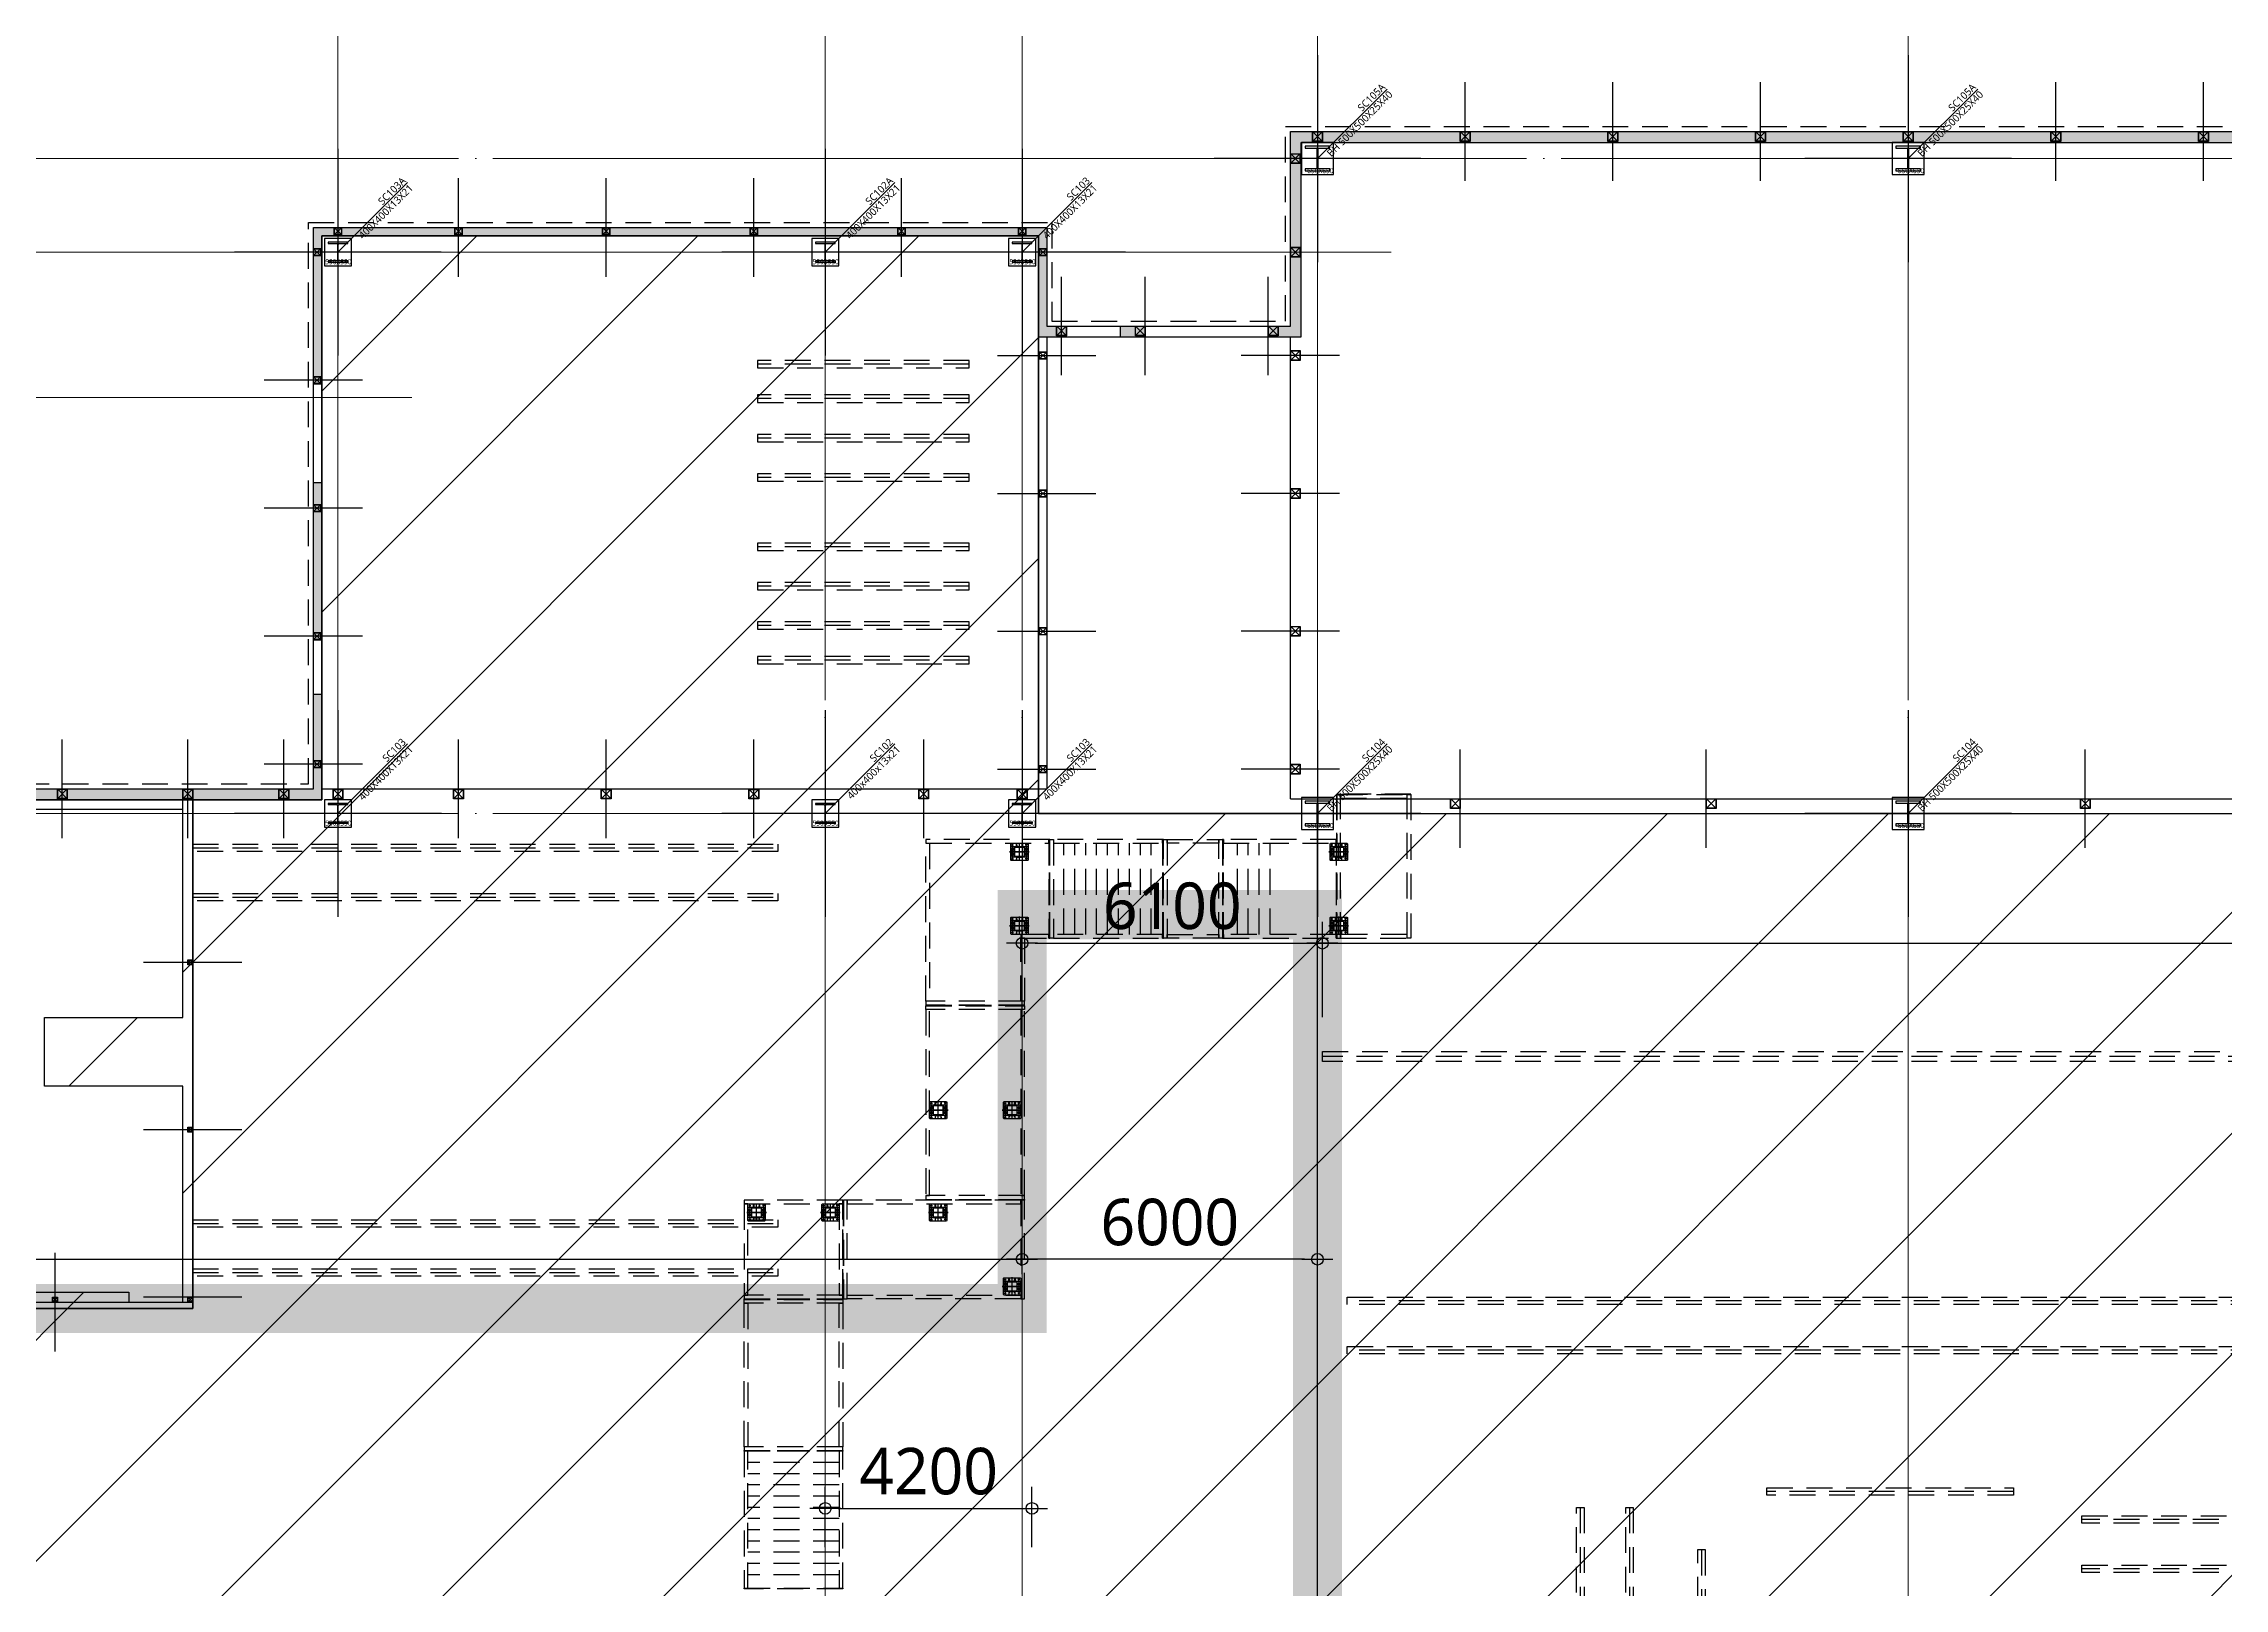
# Model space of a CAD drawing. Header units: millimetres. Extents: x -17369 to 294000, y -718917 to 220315.
# Drawn here: x 115470 to 159775, y 141704 to 173078 of the extents above; entities that cross this region are included whole.
import ezdxf
from ezdxf.enums import TextEntityAlignment as Align

# ---------------------------------------------------------------- set-up
doc = ezdxf.new("R2010")
doc.units = ezdxf.units.MM
doc.header["$LTSCALE"] = 350
for name, pattern in [('CEN', [62, 60, -1, 0, -1]), ('H1', [1, 0.5, -0.5]), ('H12', [3, 2, -1]), ('HID', [2.3, 1.5, -0.8]), ('X-200-S-COL$0$CEN', [62, 60, -1, 0, -1]), ('X-200-S-COL$0$HID', [2.3, 1.5, -0.8])]:
    doc.linetypes.add(name, pattern=pattern)
doc.layers.get('Defpoints').update_dxf_attribs({"color": 181})
for name, color, linetype in [('0-THK300 RC SFRC SLAB영역', 2, 'H12'), ('0-하중영역-AGV', 1, 'H1'), ('0_RC-SLAB', 7, 'Continuous'), ('0_SFRC-SLAB', 3, 'Continuous'), ('Bolt', 142, 'Continuous'), ('CEN', 1, 'CEN'), ('CenA', 13, 'CEN'), ('Dims', 1, 'Continuous'), ('H-Col', 2, 'Continuous'), ('PD', 6, 'Continuous'), ('PERI-OUT', 9, 'Continuous'), ('Plate', 7, 'Continuous'), ('Sol', 253, 'Continuous'), ('ST', 9, 'Continuous'), ('X-200-S-COL$0$Cen', 1, 'X-200-S-COL$0$CEN'), ('X-200-S-COL$0$CenA', 13, 'X-200-S-COL$0$CEN'), ('X-200-S-COL$0$CenB', 5, 'X-200-S-COL$0$CEN'), ('X-200-S-COL$0$H-Col', 3, 'Continuous'), ('X-200-S-COL$0$H-매설빔(150x150)', 2, 'Continuous'), ('X-200-S-COL$0$H-매설빔(200x200)', 250, 'Continuous'), ('X-200-S-COL$0$STUD', 4, 'Continuous')]:
    doc.layers.add(name, color=color, linetype=linetype)
for name, color, linetype, plot in [('X-200-S-COL$0$P-Line', 144, 'Continuous', False), ('X-200-S-COL$0$PERI-OUT', 17, 'Continuous', False), ('X-200-S-COL$0$S-NAME', 144, 'Continuous', False)]:
    doc.layers.add(name, color=color, linetype=linetype, plot=plot)
doc.styles.add('X-200-S-COL$0$맑은고딕', font='malgun.ttf')
doc.styles.add('맑은고딕', font='malgun.ttf')

# ---------------------------------------------------------------- blocks, each defined once
blk = doc.blocks.new('X-200-S-COL$0$1F GRID_231010')
at = {"layer": 'X-200-S-COL$0$Cen', "lineweight": 0}
for p, q in [((71900, 23300), (71900, -123050)), ((75900, 23300), (75900, -123050)), ((93900, 23300), (93900, -123050)), ((172950, 13300), (-22950, 13300)), ((172950, 0), (-22950, 0))]:
    blk.add_line(p, q, dxfattribs=at)
at = {"layer": 'X-200-S-COL$0$CenA', "lineweight": 0}
for p, q in [((62000, -1500), (62000, 23300)), ((81900, -1500), (81900, 23300)), ((83400, 11400), (16400, 11400)), ((63500, 8450), (16400, 8450))]:
    blk.add_line(p, q, dxfattribs=at)
blk = doc.blocks.new('X-200-S-COL$0$H-400x400x13x21')
at = {"color": 0}
blk.add_lwpolyline([(200, -200), (200, -179), (28.5, -179, -0.4142136), (6.5, -157), (6.5, 157, -0.4142136), (28.5, 179), (200, 179), (200, 200), (-200, 200), (-200, 179), (-28.5, 179, -0.4142136), (-6.5, 157), (-6.5, -157, -0.4142136), (-28.5, -179), (-200, -179), (-200, -200)], format="xyb", close=True, dxfattribs=at)
blk = doc.blocks.new('X-200-S-COL$0$BH-500x500x25x40')
at = {"color": 0, "linetype": 'ByBlock'}
for points in [[(-250, 210), (250, 210), (250, 250), (-250, 250)], [(-12.5, 210), (-12.5, -210), (12.5, -210), (12.5, 210)], [(-250, -250), (250, -250), (250, -210), (-250, -210)]]:
    blk.add_lwpolyline(points, close=True, dxfattribs=at)
blk = doc.blocks.new('X-200-S-COL$0$1F COLUMN_231010')
at = {"layer": 'X-200-S-COL$0$H-Col', "color": 0}
for name, p in [('X-200-S-COL$0$BH-500x500x25x40', (141350, 170743)), ('X-200-S-COL$0$BH-500x500x25x40', (153350, 170743)), ('X-200-S-COL$0$H-400x400x13x21', (121450, 168843)), ('X-200-S-COL$0$H-400x400x13x21', (131350, 168843)), ('X-200-S-COL$0$H-400x400x13x21', (135350, 168843)), ('X-200-S-COL$0$H-400x400x13x21', (135350, 157443)), ('X-200-S-COL$0$BH-500x500x25x40', (141350, 157443)), ('X-200-S-COL$0$BH-500x500x25x40', (153350, 157443))]:
    blk.add_blockref(name, p, dxfattribs=at)
at = {"layer": 'X-200-S-COL$0$H-Col', "color": 0, "rotation": 180}
for p in [(121450, 157443), (131350, 157443)]:
    blk.add_blockref('X-200-S-COL$0$H-400x400x13x21', p, dxfattribs=at)
blk = doc.blocks.new('X-200-S-COL$0$S-NAME')
at = {"layer": 'X-200-S-COL$0$S-NAME', "color": 0}
blk.add_line((0, 0), (2000, 0), dxfattribs=at)
at = {"layer": 'X-200-S-COL$0$S-NAME', "color": 0, "style": 'X-200-S-COL$0$맑은고딕'}
for p in [(2000, 105), (2000, -105)]:
    blk.add_attdef('.', text='', height=150, rotation=359.9949, dxfattribs=at).set_placement(p, align=Align.MIDDLE_RIGHT)
blk = doc.blocks.new('X-200-S-COL$0$PERIMITER_231026')
at = {"layer": 'X-200-S-COL$0$P-Line'}
for points in [[(135850, 167123), (135850, 157943)], [(140800, 157743), (140800, 167123)]]:
    blk.add_lwpolyline(points, dxfattribs=at)
at = {"layer": 'X-200-S-COL$0$PERI-OUT'}
for p, q in [((135680, 167123), (141020, 167123)), ((135850, 167343), (140800, 167343))]:
    blk.add_line(p, q, dxfattribs=at)
for points in [[(140800, 167343), (140800, 171293), (177580, 171293), (177580, 176343), (200030, 179093), (224980, 179093), (224980, 150943), (222400, 150943), (222400, 54231), (217203, 49143), (207930, 49143), (207930, 39143), (58950, 39143), (58950, 49143), (45650, 49143), (45650, 98043), (39480, 98043), (39480, 139943), (49950, 139943), (49950, 157943), (120950, 157943), (120950, 169343), (135850, 169343), (135850, 167343)], [(141020, 167123), (141020, 171073), (177800, 171073), (177800, 176148), (200043, 178873), (224760, 178873), (224760, 151163), (222230, 151163), (222230, 54303), (217134, 49313), (207710, 49313), (207710, 39363), (59170, 39363), (59170, 49363), (45870, 49363), (45870, 98263), (39650, 98263), (39650, 139723), (50170, 139723), (50170, 157723), (121120, 157723), (121125, 169173), (135680, 169173), (135680, 167123)]]:
    blk.add_lwpolyline(points, dxfattribs=at)
blk = doc.blocks.new('X-200-S-COL$0$Stud')
at = {"color": 250}
for p, q in [((-94, -94), (94, 94)), ((-94, 94), (94, -94))]:
    blk.add_line(p, q, dxfattribs=at)
blk.add_lwpolyline([(100, -100), (-100, -100), (-100, 100), (100, 100)], close=True)
at = {"color": 6}
blk.add_lwpolyline([(94, -94), (-94, -94), (-94, 94), (94, 94)], close=True, dxfattribs=at)
blk = doc.blocks.new('X-200-S-COL$0$Stud-150x150x6')
at = {"color": 250}
for p, q in [((-69, -69), (69, 69)), ((-69, 69), (69, -69))]:
    blk.add_line(p, q, dxfattribs=at)
blk.add_lwpolyline([(75, -75), (-75, -75), (-75, 75), (75, 75)], close=True)
at = {"color": 6}
blk.add_lwpolyline([(69, -69), (-69, -69), (-69, 69), (69, 69)], close=True, dxfattribs=at)
blk = doc.blocks.new('X-200-S-COL$0$Stud-100x100x6')
at = {"color": 250}
for p, q in [((44, -44), (-44, 44)), ((-44, -44), (44, 44))]:
    blk.add_line(p, q, dxfattribs=at)
blk.add_lwpolyline([(50, 50), (50, -50), (-50, -50), (-50, 50)], close=True)
at = {"color": 6}
blk.add_lwpolyline([(44, 44), (44, -44), (-44, -44), (-44, 44)], close=True, dxfattribs=at)
blk = doc.blocks.new('X-200-S-COL$0$1F STUD_231010')
at = {"layer": 'X-200-S-COL$0$CenB'}
for p, q in [((144350, 170293), (144350, 172293)), ((147350, 170293), (147350, 172293)), ((150350, 170293), (150350, 172293)), ((156350, 170293), (156350, 172293)), ((159350, 170293), (159350, 172293)), ((123900, 168343), (123900, 170343)), ((126900, 168343), (126900, 170343)), ((129900, 168343), (129900, 170343)), ((132900, 168343), (132900, 170343)), ((136150, 166343), (136150, 168343)), ((137850, 166343), (137850, 168343)), ((140350, 166343), (140350, 168343)), ((134850, 166743), (136850, 166743)), ((141800, 166743), (139800, 166743)), ((121950, 166243), (119950, 166243)), ((134850, 163943), (136850, 163943)), ((141800, 163943), (139800, 163943)), ((121950, 163643), (119950, 163643)), ((121950, 161043), (119950, 161043)), ((134850, 161143), (136850, 161143)), ((141800, 161143), (139800, 161143)), ((115850, 156943), (115850, 158943)), ((118400, 156943), (118400, 158943)), ((120350, 156943), (120350, 158943)), ((123900, 156943), (123900, 158943)), ((126900, 156943), (126900, 158943)), ((129900, 156943), (129900, 158943)), ((133350, 156943), (133350, 158943)), ((144250, 156743), (144250, 158743)), ((149250, 156743), (149250, 158743)), ((156950, 156743), (156950, 158743)), ((121950, 158443), (119950, 158443)), ((134850, 158343), (136850, 158343)), ((141800, 158343), (139800, 158343)), ((119500, 154418), (117500, 154418)), ((119500, 151018), (117500, 151018)), ((115700, 148518), (115700, 146518)), ((119500, 147618), (117500, 147618))]:
    blk.add_line(p, q, dxfattribs=at)
at = {"layer": 'X-200-S-COL$0$STUD'}
for name, p in [('X-200-S-COL$0$Stud', (141350, 171193)), ('X-200-S-COL$0$Stud', (144350, 171193)), ('X-200-S-COL$0$Stud', (147350, 171193)), ('X-200-S-COL$0$Stud', (150350, 171193)), ('X-200-S-COL$0$Stud', (153350, 171193)), ('X-200-S-COL$0$Stud', (156350, 171193)), ('X-200-S-COL$0$Stud', (159350, 171193)), ('X-200-S-COL$0$Stud', (140900, 170743)), ('X-200-S-COL$0$Stud-150x150x6', (121450, 169268)), ('X-200-S-COL$0$Stud-150x150x6', (123900, 169268)), ('X-200-S-COL$0$Stud-150x150x6', (126900, 169268)), ('X-200-S-COL$0$Stud-150x150x6', (129900, 169268)), ('X-200-S-COL$0$Stud-150x150x6', (132900, 169268)), ('X-200-S-COL$0$Stud-150x150x6', (135350, 169268)), ('X-200-S-COL$0$Stud-150x150x6', (121025, 168843)), ('X-200-S-COL$0$Stud-150x150x6', (135775, 168843)), ('X-200-S-COL$0$Stud', (140900, 168843)), ('X-200-S-COL$0$Stud', (136150, 167243)), ('X-200-S-COL$0$Stud', (137750, 167243)), ('X-200-S-COL$0$Stud', (140450, 167243)), ('X-200-S-COL$0$Stud-150x150x6', (135775, 166743)), ('X-200-S-COL$0$Stud', (140900, 166743)), ('X-200-S-COL$0$Stud-150x150x6', (121025, 166243)), ('X-200-S-COL$0$Stud-150x150x6', (135775, 163943)), ('X-200-S-COL$0$Stud', (140900, 163943)), ('X-200-S-COL$0$Stud-150x150x6', (121025, 163643)), ('X-200-S-COL$0$Stud-150x150x6', (121025, 161043)), ('X-200-S-COL$0$Stud-150x150x6', (135775, 161143)), ('X-200-S-COL$0$Stud', (140900, 161143)), ('X-200-S-COL$0$Stud-150x150x6', (121025, 158443)), ('X-200-S-COL$0$Stud-150x150x6', (135775, 158343)), ('X-200-S-COL$0$Stud', (140900, 158343)), ('X-200-S-COL$0$Stud', (115850, 157843)), ('X-200-S-COL$0$Stud', (118400, 157843)), ('X-200-S-COL$0$Stud', (120350, 157843)), ('X-200-S-COL$0$Stud', (121450, 157838)), ('X-200-S-COL$0$Stud', (123900, 157838)), ('X-200-S-COL$0$Stud', (126900, 157838)), ('X-200-S-COL$0$Stud', (129900, 157838)), ('X-200-S-COL$0$Stud', (133350, 157838)), ('X-200-S-COL$0$Stud', (135350, 157838)), ('X-200-S-COL$0$Stud', (144150, 157643)), ('X-200-S-COL$0$Stud', (149350, 157643)), ('X-200-S-COL$0$Stud', (156950, 157643)), ('X-200-S-COL$0$Stud-100x100x6', (118450, 154418)), ('X-200-S-COL$0$Stud-100x100x6', (118450, 151018)), ('X-200-S-COL$0$Stud-100x100x6', (115700, 147568)), ('X-200-S-COL$0$Stud-100x100x6', (118450, 147568))]:
    blk.add_blockref(name, p, dxfattribs=at)
blk = doc.blocks.new('X-200-S-COL$0$ZONE#1 BEAM')
at = {"layer": 'X-200-S-COL$0$H-매설빔(150x150)', "color": 0, "linetype": 'ByBlock', "lineweight": -2}
for p, q in [((41150, 17300), (53035, 17300)), ((41150, 16300), (53035, 16300)), ((41150, 9675), (53035, 9675)), ((41150, 8675), (53035, 8675))]:
    blk.add_line(p, q, dxfattribs=at)
for points in [[(53035, 17375), (53035, 17225), (41150, 17225), (41150, 17375)], [(53035, 16375), (53035, 16225), (41150, 16225), (41150, 16375)], [(53035, 9750), (53035, 9600), (41150, 9600), (41150, 9750)], [(53035, 8750), (53035, 8600), (41150, 8600), (41150, 8750)]]:
    blk.add_lwpolyline(points, close=True, dxfattribs=at)
blk = doc.blocks.new('X-200-S-COL$0$ZONE#2 BEAM')
at = {"layer": 'X-200-S-COL$0$H-매설빔(150x150)', "color": 0, "linetype": 'ByBlock', "lineweight": -2}
for p, q in [((-42975, -9900), (-65475, -9900)), ((-42975, -10900), (-65475, -10900)), ((-60740, -14095), (-60740, -29510)), ((-59740, -14095), (-59740, -29510)), ((-51940, -13770), (-56950, -13770)), ((-44550, -14340), (-50550, -14340)), ((-58280, -14950), (-58280, -20055)), ((-44550, -15340), (-50550, -15340))]:
    blk.add_line(p, q, dxfattribs=at)
for points in [[(-65475, -9975), (-65475, -9825), (-42975, -9825), (-42975, -9975)], [(-65475, -10975), (-65475, -10825), (-42975, -10825), (-42975, -10975)], [(-56950, -13845), (-56950, -13695), (-51940, -13695), (-51940, -13845)], [(-60665, -29510), (-60815, -29510), (-60815, -14095), (-60665, -14095)], [(-59665, -29510), (-59815, -29510), (-59815, -14095), (-59665, -14095)], [(-50550, -14415), (-50550, -14265), (-44550, -14265), (-44550, -14415)], [(-58205, -20055), (-58355, -20055), (-58355, -14950), (-58205, -14950)], [(-50550, -15415), (-50550, -15265), (-44550, -15265), (-44550, -15415)]]:
    blk.add_lwpolyline(points, close=True, dxfattribs=at)
at = {"layer": 'X-200-S-COL$0$H-매설빔(200x200)', "color": 0, "linetype": 'ByBlock', "lineweight": -2}
blk.add_line((-3580, -4935), (-65980, -4935), dxfattribs=at)
blk.add_lwpolyline([(-65980, -5035), (-65980, -4835), (-3580, -4835), (-3580, -5035)], close=True, dxfattribs=at)
blk = doc.blocks.new('X-200-S-COL$0$DL BEAM')
at = {"layer": 'X-200-S-COL$0$H-매설빔(150x150)', "color": 0, "linetype": 'ByBlock', "lineweight": -2}
for p, q in [((-1075, -2275), (-5375, -2275)), ((-1075, -2975), (-5375, -2975)), ((-1075, -3775), (-5375, -3775)), ((-1075, -4575), (-5375, -4575)), ((-1075, -5985), (-5375, -5985)), ((-1075, -6785), (-5375, -6785)), ((-1075, -7585), (-5375, -7585)), ((-1075, -8285), (-5375, -8285))]:
    blk.add_line(p, q, dxfattribs=at)
for points in [[(-5375, -2200), (-5375, -2350), (-1075, -2350), (-1075, -2200)], [(-5375, -2900), (-5375, -3050), (-1075, -3050), (-1075, -2900)], [(-5375, -3700), (-5375, -3850), (-1075, -3850), (-1075, -3700)], [(-5375, -4500), (-5375, -4650), (-1075, -4650), (-1075, -4500)], [(-5375, -5910), (-5375, -6060), (-1075, -6060), (-1075, -5910)], [(-5375, -6710), (-5375, -6860), (-1075, -6860), (-1075, -6710)], [(-5375, -7510), (-5375, -7660), (-1075, -7660), (-1075, -7510)], [(-5375, -8210), (-5375, -8360), (-1075, -8360), (-1075, -8210)]]:
    blk.add_lwpolyline(points, close=True, dxfattribs=at)
blk = doc.blocks.new('DIMDOT')
at = {"color": 0, "linetype": 'ByBlock'}
blk.add_line((-1.2, 0), (1.2, 0), dxfattribs=at)
at = {"color": 3}
blk.add_circle((0, 0), 0.45, dxfattribs=at)
blk = doc.blocks.new('VIP-COL-PLN-THIN')
at = {"layer": 'Bolt', "color": 251}
for p, q in [((-173, 50), (-107, 50)), ((-161, 140), (-119, 140)), ((-140, 119), (-140, 161)), ((-140, 86), (-140, 14)), ((107, 50), (173, 50)), ((161, 140), (119, 140)), ((140, 119), (140, 161)), ((140, 86), (140, 14)), ((-173, -50), (-107, -50)), ((-161, -140), (-119, -140)), ((-140, -14), (-140, -86)), ((-140, -119), (-140, -161)), ((107, -50), (173, -50)), ((119, -50), (161, -50)), ((161, -140), (119, -140)), ((140, -14), (140, -86)), ((140, -119), (140, -161))]:
    blk.add_line(p, q, dxfattribs=at)
at = {"layer": 'Bolt'}
for p, q in [((-161, 50), (-119, 50)), ((-140, 71), (-140, 29)), ((119, 50), (161, 50)), ((140, 71), (140, 29)), ((-161, -50), (-119, -50)), ((-140, -29), (-140, -71)), ((140, -29), (140, -71))]:
    blk.add_line(p, q, dxfattribs=at)
at = {"layer": 'Bolt', "color": 250}
for points in [[(-122, 40), (-122, 60), (-140, 71), (-158, 60), (-158, 40), (-140, 29), (-122, 40)], [(158, 40), (158, 60), (140, 71), (122, 60), (122, 40), (140, 29), (158, 40)], [(-122, -60), (-122, -40), (-140, -29), (-158, -40), (-158, -60), (-140, -71), (-122, -60)], [(158, -60), (158, -40), (140, -29), (122, -40), (122, -60), (140, -71), (158, -60)]]:
    blk.add_lwpolyline(points, dxfattribs=at)
for centre, radius in [((-140, 50), 18), ((-140, 50), 13), ((-140, 50), 12), ((-140, 50), 10.4), ((-140, 140), 9), ((140, 50), 18), ((140, 50), 13), ((140, 50), 12), ((140, 50), 10.4), ((140, 140), 9), ((-140, -50), 18), ((-140, -50), 13), ((-140, -50), 12), ((-140, -50), 10.4), ((-140, -140), 9), ((140, -50), 18), ((140, -50), 13), ((140, -50), 12), ((140, -50), 10.4), ((140, -140), 9)]:
    blk.add_circle(centre, radius, dxfattribs=at)
at = {"layer": 'CenA', "color": 250}
for p, q in [((-200, 0), (200, 0)), ((200, 0), (-200, 0)), ((0, -185), (0, 185)), ((0, -125), (0, 125))]:
    blk.add_line(p, q, dxfattribs=at)
at = {"layer": 'H-Col', "color": 6}
blk.add_lwpolyline([(88, 100, -0.414214), (100, 88), (100, -88, -0.414214), (88, -100), (-88, -100, -0.414214), (-100, -88), (-100, 88, -0.414214), (-88, 100)], format="xyb", close=True, dxfattribs=at)
at = {"layer": 'H-Col', "color": 8}
blk.add_lwpolyline([(88, 94, -0.414214), (94, 88), (94, -88, -0.414214), (88, -94), (-88, -94, -0.414214), (-94, -88), (-94, 88, -0.414214), (-88, 94)], format="xyb", close=True, dxfattribs=at)
at = {"layer": 'H-Col', "color": 250}
for points in [[(62, 166), (62, 101), (-63, 101), (-63, 166), (-61, 166, -0.388879), (-57, 162), (-53, 114, 0.388879), (-45, 107), (45, 107, 0.388879), (53, 114), (57, 162, -0.388879), (61, 166)], [(62, -166), (62, -101), (-63, -101), (-63, -166), (-61, -166, 0.388879), (-57, -162), (-53, -114, -0.388879), (-45, -107), (45, -107, -0.388879), (53, -114), (57, -162, 0.388879), (61, -166)]]:
    blk.add_lwpolyline(points, format="xyb", close=True, dxfattribs=at)
at = {"layer": 'Plate', "color": 250}
for points in [[(-165, 175), (165, 175), (175, 165), (175, -165), (165, -175), (-165, -175), (-175, -165), (-175, 165)], [(165, 100), (-165, 100), (-175, 90), (-175, -90), (-165, -100), (165, -100), (175, -90), (175, 90)]]:
    blk.add_lwpolyline(points, close=True, dxfattribs=at)

msp = doc.modelspace()

# ---------------------------------------------------------------- hatches: boundary and pattern name
at = {"layer": '0-THK300 RC SFRC SLAB영역', "linetype": 'ByBlock'}
h = msp.add_hatch(dxfattribs=at)
h.set_pattern_fill('ANSI31', color=256, scale=1000)
h.paths.add_polyline_path([(59750, 157722.6), (111150, 157722.6), (111150, 147517.6), (112250, 147517.6), (112250, 147717.6), (117200, 147717.6), (117200, 147517.6), (118300, 147517.6), (118300, 151902.6), (115490, 151902.6), (115490, 153297.6), (118300, 153297.6), (118300, 157722.6), (121120, 157722.6), (121120, 169172.6), (135680, 169172.6), (135680, 157442.6), (207430, 157442.6), (207430, 139342.6), (222230, 139342.6), (222230, 128092.6), (207430, 128092.6), (207430, 123542.6), (141350, 123542.6), (141350, 107852.6), (141435, 107852.6), (141435, 104082.6), (140835, 104082.6), (140835, 95552.6), (141045.3, 95552.6), (141348.7, 95249.2), (141348.5, 85542.6), (66850, 85542.6), (66850, 92842.6), (75300, 92842.6), (75300, 95742.6), (76900, 95742.6), (76900, 108742.6), (75300, 108742.6), (75300, 111342.6), (76900, 111342.6), (76900, 127342.6), (81680, 127342.6), (135150, 127342.6), (135150, 132742.6), (135150, 137642.6), (135150, 141387.6), (65650, 141387.6), (65650, 139142.6), (59750, 139142.6)])
h.paths.add_polyline_path([(118650, 92347.6), (118650, 111547.6), (126800, 111547.6), (126800, 110947.6), (132650, 110947.6), (132650, 105447.6), (130950, 105447.6), (130950, 97247.6), (132650, 97247.6), (132650, 92947.6), (126800, 92947.6), (126800, 92347.6)], flags=16)
h.paths.add_polyline_path([(101600, 156537.6), (101600, 147837.6), (107300, 147837.6), (107300, 156537.6)], flags=16)
at = {"layer": 'Sol'}
h = msp.add_hatch(color=256, dxfattribs=at)
h.dxf.hatch_style = 1
h.paths.add_polyline_path([(118570, 39362.6), (116250, 39362.6), (116250, 39142.6), (118570, 39142.6)])
h.paths.add_polyline_path([(174720, 39362.6), (172550, 39362.6), (172550, 39142.6), (174720, 39142.6)])
h.paths.add_polyline_path([(170450, 39362.6), (170450, 39142.6), (171450, 39142.6), (171450, 39362.6)])
h.paths.add_polyline_path([(163550, 39362.6), (163550, 39142.6), (165450, 39142.6), (165450, 39362.6)])
h.paths.add_polyline_path([(162450, 39142.6), (162450, 39362.6), (129130, 39362.6), (129130, 39142.6)])
h.paths.add_polyline_path([(73450, 39362.6), (73450, 39142.6), (115150, 39142.6), (115150, 39362.6)])
h.paths.add_polyline_path([(56150, 49362.6), (56150, 49142.6), (57350, 49142.6), (57350, 49362.6)])
h.paths.add_polyline_path([(45870, 60442.6), (45650, 60442.6), (45650, 49142.6), (52150, 49142.6), (52150, 49362.6), (45870, 49362.6)])
h.paths.add_polyline_path([(45870, 71042.6), (45650, 71042.6), (45650, 62442.6), (45870, 62442.6)])
h.paths.add_polyline_path([(45870, 79642.6), (45650, 79642.6), (45650, 76042.6), (45870, 76042.6)])
h.paths.add_polyline_path([(44800, 98262.6), (44800, 98042.6), (45650, 98042.6), (45650, 80742.6), (45870, 80742.6), (45870, 98262.6)])
h.paths.add_polyline_path([(45800, 139942.6), (45800, 139722.6), (46500, 139722.6), (46500, 139942.6)])
h.paths.add_polyline_path([(40800, 139722.6), (40800, 139942.6), (39480, 139942.6), (39480, 98042.6), (40800, 98042.6), (40800, 98262.6), (39650, 98262.6), (39650, 139722.6)])
h.paths.add_polyline_path([(50170, 145142.6), (49950, 145142.6), (49950, 139942.6), (47600, 139942.6), (47600, 139722.6), (50170, 139722.6)])
h.paths.add_polyline_path([(50170, 147842.6), (49950, 147842.6), (49950, 146942.6), (50170, 146942.6)])
h.paths.add_polyline_path([(50170, 155042.6), (49950, 155042.6), (49950, 148742.6), (50170, 148742.6)])
h.paths.add_polyline_path([(67250, 157722.6), (67250, 157942.6), (49950, 157942.6), (49950, 156842.6), (50170, 156842.6), (50170, 157722.6)])
h.paths.add_polyline_path([(109850, 157722.6), (109850, 157942.6), (68350, 157942.6), (68350, 157722.6)])
h.paths.add_polyline_path([(135680, 167122.6), (136250, 167122.6), (136250, 167342.6), (135850, 167342.6), (135850, 169342.6), (120950, 169342.6), (120950, 166167.6), (121120, 166167.6), (121120, 169172.6), (135680, 169172.6)])
h.paths.add_polyline_path([(137850, 167342.6), (137350, 167342.6), (137350, 167122.6), (137850, 167122.6)])
h.paths.add_polyline_path([(177800, 171942.6), (177580, 171942.6), (177580, 171292.6), (140800, 171292.6), (140800, 167342.6), (140350, 167342.6), (140350, 167122.6), (141020, 167122.6), (141020, 171072.6), (177800, 171072.6)])
h.paths.add_polyline_path([(224760, 177842.6), (224980, 177842.6), (224980, 179092.6), (200030, 179092.6), (177580, 176342.6), (177580, 175342.6), (177800, 175342.6), (177800, 176147.9), (200043.4, 178872.6), (224760, 178872.6)])
h.paths.add_polyline_path([(207930, 45742.6), (207710, 45742.6), (207710, 39362.6), (185280, 39362.6), (185280, 39142.6), (207930, 39142.6)])
h.paths.add_polyline_path([(208030, 49142.6), (208030, 49312.6), (207710, 49312.6), (207710, 46842.6), (207930, 46842.6), (207930, 49142.6)])
h.paths.add_polyline_path([(222400, 64617.6), (222230, 64617.6), (222230, 54302.5), (217133.9, 49312.6), (209130, 49312.6), (209130, 49142.6), (217203.3, 49142.6), (222400, 54231)])
h.paths.add_polyline_path([(222400, 89467.6), (222230, 89467.6), (222230, 66617.6), (222400, 66617.6)])
h.paths.add_polyline_path([(222400, 97617.6), (222230, 97617.6), (222230, 91467.6), (222400, 91467.6)])
h.paths.add_polyline_path([(222400, 107467.6), (222230, 107467.6), (222230, 100417.6), (222400, 100417.6)])
h.paths.add_polyline_path([(222400, 144167.6), (222230, 144167.6), (222230, 109467.6), (222400, 109467.6)])
h.paths.add_polyline_path([(222230, 145267.6), (222400, 145267.6), (222400, 150942.6), (224980, 150942.6), (224980, 172842.6), (224760, 172842.6), (224760, 151162.6), (222230, 151162.6)])
h.paths.add_polyline_path([(67350, 39362.6), (67350, 39142.6), (69450, 39142.6), (69450, 39362.6)])
h.paths.add_polyline_path([(66250, 39142.6), (66250, 39362.6), (59170, 39362.6), (59170, 49362.6), (58450, 49362.6), (58450, 49142.6), (58950, 49142.6), (58950, 39142.6)])
h.paths.add_polyline_path([(120950, 160967.6), (121120, 160967.6), (121120, 164167.6), (120950, 164167.6)])
h.paths.add_polyline_path([(121120, 159867.6), (120950, 159867.6), (120950, 157942.6), (110950, 157942.6), (110950, 157722.6), (121120, 157722.6)])

# ---------------------------------------------------------------- linework, layer by layer
at = {"layer": '0-THK300 RC SFRC SLAB영역'}
msp.add_lwpolyline([(59750, 157722.6), (111150, 157722.6), (111150, 147517.6), (112250, 147517.6), (112250, 147717.6), (117200, 147717.6), (117200, 147517.6), (118300, 147517.6), (118300, 151902.6), (115490, 151902.6), (115490, 153297.6), (118300, 153297.6), (118300, 157722.6), (121120, 157722.6), (121120, 169172.6), (135680, 169172.6), (135680, 157442.6), (207430, 157442.6)], dxfattribs=at)
at = {"layer": '0-THK300 RC SFRC SLAB영역', "linetype": 'ByBlock'}
for points in [[(121120, 169172.6), (135680, 169172.6)], [(121120, 157722.6), (121120, 169172.6)], [(135680, 169172.6), (135680, 157442.6)], [(118300, 157722.6), (121120, 157722.6)], [(118300, 153297.6), (118300, 157722.6)], [(135680, 157442.6), (207430, 157442.6)], [(115490, 153297.6), (118300, 153297.6)], [(115490, 151902.6), (115490, 153297.6)], [(118300, 151902.6), (115490, 151902.6)], [(118300, 147517.6), (118300, 151902.6)], [(112250, 147717.6), (117200, 147717.6)], [(117200, 147717.6), (117200, 147517.6)], [(117200, 147517.6), (118300, 147517.6)]]:
    msp.add_lwpolyline(points, dxfattribs=at)
at = {"layer": '0-하중영역-AGV', "linetype": 'ByBlock', "const_width": 1000}
msp.add_lwpolyline([(45870, 70542.6), (45870, 98042.6), (56950, 98042.6), (56950, 103847.6), (59650, 103847.6), (59650, 139142.6), (59750, 139142.6), (59750, 147387.6), (135350, 147387.6), (135350, 155387.6), (141350, 155387.6), (141350, 121542.6), (189430, 121542.6)], dxfattribs=at)
at = {"layer": '0_RC-SLAB'}
for p, q in [((141020, 167122.6), (141020, 171072.6)), ((141020, 171072.6), (177800, 171072.6)), ((135680, 157442.6), (135680, 167122.6)), ((135680, 167122.6), (141020, 167122.6)), ((118500, 157722.6), (88475, 157722.6)), ((118500, 147387.6), (118500, 157722.6)), ((141350, 157442.6), (135680, 157442.6)), ((141350, 107852.6), (141350, 157442.6)), ((88475, 147387.6), (118500, 147387.6))]:
    msp.add_line(p, q, dxfattribs=at)
at = {"layer": '0_RC-SLAB', "color": 4}
for p, q in [((118300, 157522.6), (113650, 157522.6)), ((118300, 153297.6), (118300, 157522.6)), ((115490, 151902.6), (115490, 153297.6)), ((115490, 153297.6), (118300, 153297.6)), ((117700, 151902.6), (115490, 151902.6)), ((118300, 151902.6), (117700, 151902.6)), ((118300, 147517.6), (118300, 151902.6)), ((112250, 147717.6), (117200, 147717.6)), ((117200, 147717.6), (117200, 147517.6)), ((117200, 147517.6), (118300, 147517.6))]:
    msp.add_line(p, q, dxfattribs=at)
at = {"layer": '0_SFRC-SLAB'}
for p, q in [((135680, 169172.6), (121120, 169172.6)), ((121120, 169172.6), (121120, 157722.6)), ((135680, 157442.6), (135680, 169172.6)), ((121120, 157722.6), (118500, 157722.6)), ((118500, 157722.6), (118500, 147387.6)), ((141350, 157442.6), (135680, 157442.6)), ((141350, 107852.6), (141350, 157442.6)), ((118500, 147387.6), (88475, 147387.6))]:
    msp.add_line(p, q, dxfattribs=at)
at = {"layer": 'CEN'}
for p, q in [((141350, 172842.6), (141350, 168642.6)), ((153350, 172842.6), (153350, 168642.6)), ((121450, 170942.6), (121450, 166742.6)), ((131350, 170942.6), (131350, 166742.6)), ((135350, 170942.6), (135350, 166742.6)), ((143450, 170742.6), (139250, 170742.6)), ((155450, 170742.6), (151250, 170742.6)), ((123550, 168842.6), (119350, 168842.6)), ((133450, 168842.6), (129250, 168842.6)), ((137450, 168842.6), (133250, 168842.6)), ((121450.2, 159542.6), (121450.2, 155342.6)), ((131350, 159542.6), (131350, 155342.6)), ((135350, 159542.6), (135350, 155342.6)), ((141350, 159542.6), (141350, 155342.6)), ((153350, 159542.6), (153350, 155342.6)), ((123550.2, 157442.6), (119350.2, 157442.6)), ((133450, 157442.6), (129250, 157442.6)), ((137450, 157442.6), (133250, 157442.6)), ((143450, 157442.6), (139250, 157442.6)), ((155450, 157442.6), (151250, 157442.6))]:
    msp.add_line(p, q, dxfattribs=at)
at = {"layer": 'Dims', "color": 1, "transparency": 16777216}
for p, q in [((135350, 153307.6), (135350, 155245.1)), ((141450, 153307.6), (141450, 155245.1)), ((141450, 153307.6), (141450, 155245.1)), ((135612.5, 154807.6), (141187.5, 154807.6)), ((141712.5, 154807.6), (203587.5, 154807.6)), ((135350, 148087.6), (135350, 148825.1)), ((135350, 148087.6), (135350, 148825.1)), ((141350, 148087.6), (141350, 148825.1)), ((60012.5, 148387.6), (135087.5, 148387.6)), ((141087.5, 148387.6), (135612.5, 148387.6)), ((131350, 142542.6), (131350, 143766)), ((135550, 142542.6), (135550, 143766)), ((131612.5, 143328.5), (135287.5, 143328.5))]:
    msp.add_line(p, q, dxfattribs=at)
at = {"layer": 'PD'}
for points in [[(141025, 170417.6), (141675, 170417.6), (141675, 171067.6), (141025, 171067.6)], [(153025, 170417.6), (153675, 170417.6), (153675, 171067.6), (153025, 171067.6)], [(121175, 168567.6), (121725, 168567.6), (121725, 169117.6), (121175, 169117.6)], [(131075, 168567.6), (131625, 168567.6), (131625, 169117.6), (131075, 169117.6)], [(135075, 168567.6), (135625, 168567.6), (135625, 169117.6), (135075, 169117.6)], [(141025, 157117.6), (141675, 157117.6), (141675, 157767.6), (141025, 157767.6)], [(153025, 157117.6), (153675, 157117.6), (153675, 157767.6), (153025, 157767.6)], [(121175.2, 157167.6), (121725.2, 157167.6), (121725.2, 157717.6), (121175.2, 157717.6)], [(131075, 157167.6), (131625, 157167.6), (131625, 157717.6), (131075, 157717.6)], [(135075, 157167.6), (135625, 157167.6), (135625, 157717.6), (135075, 157717.6)]]:
    msp.add_lwpolyline(points, close=True, dxfattribs=at)
at = {"layer": 'PERI-OUT'}
for p, q in [((140800, 167342.6), (140800, 171292.6)), ((140800, 171292.6), (177580, 171292.6)), ((141020, 167122.6), (141020, 171072.6)), ((141020, 171072.6), (177800, 171072.6)), ((120950, 157942.6), (120950, 169342.6)), ((120950, 169342.6), (135850, 169342.6)), ((135850, 169342.6), (135850, 167342.6)), ((121120, 157722.6), (121120, 169172.6)), ((121120, 169172.6), (135680, 169172.6)), ((135680, 169172.6), (135680, 167122.6)), ((135680, 167122.6), (141020, 167122.6)), ((135850, 167342.6), (140800, 167342.6)), ((136250, 167122.6), (136250, 167342.6)), ((137350, 167122.6), (137350, 167342.6)), ((137850, 167342.6), (137850, 167122.6)), ((140350, 167342.6), (140350, 167122.6)), ((120950, 166167.6), (121120, 166167.6)), ((120950, 164167.6), (121120, 164167.6)), ((120950, 160967.6), (121120, 160967.6)), ((120950, 159867.6), (121120, 159867.6)), ((49950, 157942.6), (120950, 157942.6)), ((50170, 157722.6), (121120, 157722.6))]:
    msp.add_line(p, q, dxfattribs=at)
at = {"layer": 'ST', "linetype": 'HID'}
for p, q in [((136198, 154987.6), (136198, 156837.6)), ((136420, 154987.6), (136420, 156837.6)), ((136642, 154987.6), (136642, 156837.6)), ((136864, 154987.6), (136864, 156837.6)), ((137086, 154987.6), (137086, 156837.6)), ((137308, 154987.6), (137308, 156837.6)), ((137530, 154987.6), (137530, 156837.6)), ((137752, 154987.6), (137752, 156837.6)), ((137974, 154987.6), (137974, 156837.6)), ((139723, 154987.6), (139723, 156837.6)), ((139945, 154987.6), (139945, 156837.6)), ((140167, 154987.6), (140167, 156837.6)), ((140389, 154987.6), (140389, 156837.6)), ((131630, 144261.6), (129780, 144261.6)), ((131630, 144033.6), (129780, 144033.6)), ((131630, 143805.6), (129780, 143805.6)), ((131630, 143577.6), (129780, 143577.6)), ((131630, 143349.6), (129780, 143349.6)), ((131630, 143121.6), (129780, 143121.6)), ((131630, 142893.6), (129780, 142893.6)), ((131630, 142665.6), (129780, 142665.6)), ((131630, 142437.6), (129780, 142437.6)), ((131630, 142209.6), (129780, 142209.6)), ((131630, 141981.6), (129780, 141981.6))]:
    msp.add_line(p, q, dxfattribs=at)
at = {"layer": 'ST', "color": 8, "linetype": 'HID'}
for points in [[(141736, 154912.6), (141745, 154912.6), (141745, 157828.6), (141736, 157828.6)], [(143245, 157828.6), (143245, 157837.6), (141745, 157837.6), (141745, 157828.6)], [(135895, 154912.6), (135904, 154912.6), (135904, 156912.6), (135895, 156912.6)], [(135904, 154912.6), (135913, 154912.6), (135913, 156912.6), (135904, 156912.6)], [(138202, 154912.6), (138211, 154912.6), (138211, 156912.6), (138202, 156912.6)], [(138211, 154912.6), (138220, 154912.6), (138220, 156912.6), (138211, 156912.6)], [(139420, 154912.6), (139429, 154912.6), (139429, 156912.6), (139420, 156912.6)], [(139429, 154912.6), (139438, 154912.6), (139438, 156912.6), (139429, 156912.6)], [(141727, 154912.6), (141736, 154912.6), (141736, 156912.6), (141727, 156912.6)], [(133395, 153552.6), (133395, 153543.6), (135395, 153543.6), (135395, 153552.6)], [(133395, 153543.6), (133395, 153534.6), (135395, 153534.6), (135395, 153543.6)], [(131705, 149587.6), (131714, 149587.6), (131714, 147587.6), (131705, 147587.6)], [(131714, 149587.6), (131723, 149587.6), (131723, 147587.6), (131714, 147587.6)], [(133395, 149596.6), (133395, 149605.6), (135395, 149605.6), (135395, 149596.6)], [(133395, 149587.6), (133395, 149596.6), (135395, 149596.6), (135395, 149587.6)], [(129705, 147578.6), (129705, 147587.6), (131705, 147587.6), (131705, 147578.6)], [(129705, 147569.6), (129705, 147578.6), (131705, 147578.6), (131705, 147569.6)], [(129705, 144496.6), (129705, 144505.6), (131705, 144505.6), (131705, 144496.6)], [(129705, 144487.6), (129705, 144496.6), (131705, 144496.6), (131705, 144487.6)], [(129705, 141696.6), (129705, 141705.6), (131705, 141705.6), (131705, 141696.6)]]:
    msp.add_lwpolyline(points, close=True, dxfattribs=at)
at = {"layer": 'ST', "linetype": 'HID'}
for points in [[(141745, 157828.6), (141745, 154912.6), (141820, 154912.6), (141820, 157828.6)], [(143170, 157828.6), (141820, 157828.6), (141820, 157753.6), (143170, 157753.6)], [(143245, 157828.6), (143245, 154912.6), (143170, 154912.6), (143170, 157828.6)], [(135895, 156912.6), (133395, 156912.6), (133395, 156837.6), (135895, 156837.6)], [(135988, 156912.6), (135988, 154912.6), (135913, 154912.6), (135913, 156912.6)], [(138202, 156912.6), (135988, 156912.6), (135988, 156837.6), (138202, 156837.6)], [(138295, 156912.6), (138295, 154912.6), (138220, 154912.6), (138220, 156912.6)], [(138295, 156912.6), (139345, 156912.6), (139345, 156837.6), (138295, 156837.6)], [(139420, 156912.6), (139420, 154912.6), (139345, 154912.6), (139345, 156912.6)], [(141727, 156912.6), (139438, 156912.6), (139438, 156837.6), (141727, 156837.6)], [(133470, 156837.6), (133470, 153627.6), (133395, 153627.6), (133395, 156837.6)], [(135895, 154987.6), (135320, 154987.6), (135320, 154912.6), (135895, 154912.6)], [(135395, 154912.6), (135395, 153627.6), (135320, 153627.6), (135320, 154912.6)], [(138202, 154987.6), (135988, 154987.6), (135988, 154912.6), (138202, 154912.6)], [(138295, 154987.6), (139345, 154987.6), (139345, 154912.6), (138295, 154912.6)], [(141727, 154987.6), (139438, 154987.6), (139438, 154912.6), (141727, 154912.6)], [(143170, 154987.6), (141820, 154987.6), (141820, 154912.6), (143170, 154912.6)], [(135395, 153627.6), (133395, 153627.6), (133395, 153552.6), (135395, 153552.6)], [(135395, 153459.6), (133395, 153459.6), (133395, 153534.6), (135395, 153534.6)], [(133470, 149680.6), (133470, 153459.6), (133395, 153459.6), (133395, 149680.6)], [(135395, 149680.6), (135395, 153459.6), (135320, 153459.6), (135320, 149680.6)], [(131705, 149587.6), (129705, 149587.6), (129705, 149512.6), (131705, 149512.6)], [(129780, 147662.6), (129780, 149512.6), (129705, 149512.6), (129705, 147662.6)], [(131705, 147662.6), (131705, 149512.6), (131630, 149512.6), (131630, 147662.6)], [(131798, 147587.6), (131798, 149587.6), (131723, 149587.6), (131723, 147587.6)], [(135320, 149587.6), (131798, 149587.6), (131798, 149512.6), (135320, 149512.6)], [(135395, 149680.6), (133395, 149680.6), (133395, 149605.6), (135395, 149605.6)], [(135395, 147587.6), (135395, 149587.6), (135320, 149587.6), (135320, 147587.6)], [(131705, 147662.6), (129705, 147662.6), (129705, 147587.6), (131705, 147587.6)], [(131705, 147494.6), (129705, 147494.6), (129705, 147569.6), (131705, 147569.6)], [(135320, 147587.6), (131798, 147587.6), (131798, 147662.6), (135320, 147662.6)], [(129780, 147494.6), (129780, 144580.6), (129705, 144580.6), (129705, 147494.6)], [(131705, 147494.6), (131705, 144580.6), (131630, 144580.6), (131630, 147494.6)], [(131705, 144580.6), (129705, 144580.6), (129705, 144505.6), (131705, 144505.6)], [(129780, 141705.6), (129780, 144487.6), (129705, 144487.6), (129705, 141705.6)], [(131705, 141705.6), (131705, 144487.6), (131630, 144487.6), (131630, 141705.6)]]:
    msp.add_lwpolyline(points, close=True, dxfattribs=at)
at = {"layer": 'X-200-S-COL$0$P-Line'}
for p, q in [((135850, 157937.6), (121120.1, 157937.6)), ((140800, 157742.6), (224980, 157742.6))]:
    msp.add_line(p, q, dxfattribs=at)
at = {"layer": 'X-200-S-COL$0$P-Line', "color": 253, "linetype": 'X-200-S-COL$0$HID'}
msp.add_lwpolyline([(222500, 54189), (217244.1, 49042.6), (208030, 49042.6), (208030, 39022.6), (58850, 39022.6), (58850, 49042.6), (45550, 49042.6), (45550, 97942.6), (39380, 97942.6), (39380, 140042.6), (49850, 140042.6), (49850, 158042.6), (120850, 158042.6), (120850, 169442.6), (135950, 169442.6), (135950, 167442.6), (140700, 167442.6), (140700, 171392.6), (177480, 171392.6), (177480, 176431.1), (200023.9, 179192.6), (225080, 179192.6), (225080, 150842.6), (222500, 150842.6)], close=True, dxfattribs=at)
at = {"layer": 'X-200-S-COL$0$P-Line'}
msp.add_lwpolyline([(88475, 157942.6), (88475, 147517.6), (118500, 147517.6), (118500, 157942.6)], dxfattribs=at)

# ---------------------------------------------------------------- block references
at = {"layer": 'Dims', "color": 1, "transparency": 16777216, "xscale": 262.5, "yscale": 262.5, "zscale": 262.5, "rotation": 180}
for p in [(135350, 154807.6), (141450, 154807.6), (135350, 148387.6), (131350, 143328.5)]:
    msp.add_blockref('DIMDOT', p, dxfattribs=at)
at = {"layer": 'Dims', "color": 1, "transparency": 16777216, "xscale": 262.5, "yscale": 262.5, "zscale": 262.5}
for p in [(141450, 154807.6), (135350, 148387.6), (141350, 148387.6), (135550, 143328.5)]:
    msp.add_blockref('DIMDOT', p, dxfattribs=at)
at = {"layer": 'H-Col'}
for p in [(135295, 156662.6), (141782.5, 156662.6), (135295, 155162.6), (141782.5, 155162.6), (133645, 151417.1), (135145, 151417.1), (129955, 149337.6), (131455, 149337.6), (133645, 149337.6), (135145, 147837.6)]:
    msp.add_blockref('VIP-COL-PLN-THIN', p, dxfattribs=at)
at = {"layer": 'X-200-S-COL$0$Cen', "lineweight": 0}
msp.add_blockref('X-200-S-COL$0$1F GRID_231010', (59450, 157442.6), dxfattribs=at)
at = {"layer": 'X-200-S-COL$0$H-Col'}
msp.add_blockref('X-200-S-COL$0$1F COLUMN_231010', (0, 0), dxfattribs=at)
at = {"layer": 'X-200-S-COL$0$H-매설빔(150x150)', "color": 1, "linetype": 'X-200-S-COL$0$HID'}
for name, p in [('X-200-S-COL$0$DL BEAM', (135350, 168842.6)), ('X-200-S-COL$0$ZONE#1 BEAM', (77350, 139442.6)), ('X-200-S-COL$0$ZONE#2 BEAM', (207430, 157442.6))]:
    msp.add_blockref(name, p, dxfattribs=at)
at = {"layer": 'X-200-S-COL$0$PERI-OUT'}
msp.add_blockref('X-200-S-COL$0$PERIMITER_231026', (0, 0), dxfattribs=at)
at = {"layer": 'X-200-S-COL$0$S-NAME'}
ref = msp.add_blockref('X-200-S-COL$0$S-NAME', (141350, 170742.6), dxfattribs=dict(at, rotation=45.00000000000001))
ref.add_attrib('.', 'BH 500X500X25X40', dxfattribs={"color": 0, "height": 150, "rotation": 44.99494, "style": 'X-200-S-COL$0$맑은고딕'}).set_placement((142838.2, 172082.6), align=Align.MIDDLE_RIGHT)
ref.add_attrib('.', 'SC105A', dxfattribs={"color": 0, "height": 150, "rotation": 44.99494, "style": 'X-200-S-COL$0$맑은고딕'}).set_placement((142689.9, 172231), align=Align.MIDDLE_RIGHT)
ref = msp.add_blockref('X-200-S-COL$0$S-NAME', (153350, 170742.6), dxfattribs=dict(at, rotation=45.00000000000001))
ref.add_attrib('.', 'BH 500X500X25X40', dxfattribs={"color": 0, "height": 150, "rotation": 44.99494, "style": 'X-200-S-COL$0$맑은고딕'}).set_placement((154838.2, 172082.6), align=Align.MIDDLE_RIGHT)
ref.add_attrib('.', 'SC105A', dxfattribs={"color": 0, "height": 150, "rotation": 44.99494, "style": 'X-200-S-COL$0$맑은고딕'}).set_placement((154689.9, 172231), align=Align.MIDDLE_RIGHT)
ref = msp.add_blockref('X-200-S-COL$0$S-NAME', (121450, 168842.6), dxfattribs=dict(at, rotation=45.00000000000001))
ref.add_attrib('.', '400X400X13X21', dxfattribs={"color": 0, "height": 150, "rotation": 44.99494, "style": 'X-200-S-COL$0$맑은고딕'}).set_placement((122938.2, 170182.6), align=Align.MIDDLE_RIGHT)
ref.add_attrib('.', 'SC103A', dxfattribs={"color": 0, "height": 150, "rotation": 44.99494, "style": 'X-200-S-COL$0$맑은고딕'}).set_placement((122789.9, 170331), align=Align.MIDDLE_RIGHT)
ref = msp.add_blockref('X-200-S-COL$0$S-NAME', (131350, 168842.6), dxfattribs=dict(at, rotation=45.00000000000001))
ref.add_attrib('.', '400X400X13X21', dxfattribs={"color": 0, "height": 150, "rotation": 44.99494, "style": 'X-200-S-COL$0$맑은고딕'}).set_placement((132838.2, 170182.6), align=Align.MIDDLE_RIGHT)
ref.add_attrib('.', 'SC102A', dxfattribs={"color": 0, "height": 150, "rotation": 44.99494, "style": 'X-200-S-COL$0$맑은고딕'}).set_placement((132689.9, 170331), align=Align.MIDDLE_RIGHT)
ref = msp.add_blockref('X-200-S-COL$0$S-NAME', (135350, 168842.6), dxfattribs=dict(at, rotation=45.00000000000001))
ref.add_attrib('.', '400X400X13X21', dxfattribs={"color": 0, "height": 150, "rotation": 44.99494, "style": 'X-200-S-COL$0$맑은고딕'}).set_placement((136838.2, 170182.6), align=Align.MIDDLE_RIGHT)
ref.add_attrib('.', 'SC103', dxfattribs={"color": 0, "height": 150, "rotation": 44.99494, "style": 'X-200-S-COL$0$맑은고딕'}).set_placement((136689.9, 170331), align=Align.MIDDLE_RIGHT)
ref = msp.add_blockref('X-200-S-COL$0$S-NAME', (121450, 157442.6), dxfattribs=dict(at, rotation=45.00000000000001))
ref.add_attrib('.', '400X400X13X21', dxfattribs={"color": 0, "height": 150, "rotation": 44.99494, "style": 'X-200-S-COL$0$맑은고딕'}).set_placement((122938.2, 158782.6), align=Align.MIDDLE_RIGHT)
ref.add_attrib('.', 'SC103', dxfattribs={"color": 0, "height": 150, "rotation": 44.99494, "style": 'X-200-S-COL$0$맑은고딕'}).set_placement((122789.9, 158931), align=Align.MIDDLE_RIGHT)
ref = msp.add_blockref('X-200-S-COL$0$S-NAME', (131350, 157442.6), dxfattribs=dict(at, rotation=45.00000000000001))
ref.add_attrib('.', '400x400x13x21', dxfattribs={"color": 0, "height": 150, "rotation": 44.99494, "style": 'X-200-S-COL$0$맑은고딕'}).set_placement((132838.2, 158782.6), align=Align.MIDDLE_RIGHT)
ref.add_attrib('.', 'SC102', dxfattribs={"color": 0, "height": 150, "rotation": 44.99494, "style": 'X-200-S-COL$0$맑은고딕'}).set_placement((132689.9, 158931), align=Align.MIDDLE_RIGHT)
ref = msp.add_blockref('X-200-S-COL$0$S-NAME', (135350, 157442.6), dxfattribs=dict(at, rotation=45.00000000000001))
ref.add_attrib('.', '400X400X13X21', dxfattribs={"color": 0, "height": 150, "rotation": 44.99494, "style": 'X-200-S-COL$0$맑은고딕'}).set_placement((136838.2, 158782.6), align=Align.MIDDLE_RIGHT)
ref.add_attrib('.', 'SC103', dxfattribs={"color": 0, "height": 150, "rotation": 44.99494, "style": 'X-200-S-COL$0$맑은고딕'}).set_placement((136689.9, 158931), align=Align.MIDDLE_RIGHT)
ref = msp.add_blockref('X-200-S-COL$0$S-NAME', (141350, 157442.6), dxfattribs=dict(at, rotation=45.00000000000001))
ref.add_attrib('.', 'BH 500X500X25X40', dxfattribs={"color": 0, "height": 150, "rotation": 44.99494, "style": 'X-200-S-COL$0$맑은고딕'}).set_placement((142838.2, 158782.6), align=Align.MIDDLE_RIGHT)
ref.add_attrib('.', 'SC104', dxfattribs={"color": 0, "height": 150, "rotation": 44.99494, "style": 'X-200-S-COL$0$맑은고딕'}).set_placement((142689.9, 158931), align=Align.MIDDLE_RIGHT)
ref = msp.add_blockref('X-200-S-COL$0$S-NAME', (153350, 157442.6), dxfattribs=dict(at, rotation=45.00000000000001))
ref.add_attrib('.', 'BH 500X500X25X40', dxfattribs={"color": 0, "height": 150, "rotation": 44.99494, "style": 'X-200-S-COL$0$맑은고딕'}).set_placement((154838.2, 158782.6), align=Align.MIDDLE_RIGHT)
ref.add_attrib('.', 'SC104', dxfattribs={"color": 0, "height": 150, "rotation": 44.99494, "style": 'X-200-S-COL$0$맑은고딕'}).set_placement((154689.9, 158931), align=Align.MIDDLE_RIGHT)
at = {"layer": 'X-200-S-COL$0$STUD'}
msp.add_blockref('X-200-S-COL$0$1F STUD_231010', (0, 0), dxfattribs=at)

# ---------------------------------------------------------------- texts
at = {"layer": 'Defpoints', "style": '맑은고딕'}
for s, p in [('650X650', (141675, 170417.6)), ('650X650', (153675, 170417.6)), ('550X550', (121725, 168567.6)), ('550X550', (131625, 168567.6)), ('550X550', (135625, 168567.6)), ('550X550', (121725.2, 157167.6)), ('550X550', (131625, 157167.6)), ('550X550', (135625, 157167.6)), ('650X650', (141675, 157117.6)), ('650X650', (153675, 157117.6))]:
    msp.add_text(s, height=100, dxfattribs=at).set_placement(p, align=Align.BOTTOM_RIGHT)
at = {"layer": 'Dims', "color": 3, "transparency": 16777216, "char_height": 945, "attachment_point": 5, "style": '맑은고딕'}
for s, insert in [('\\A1;6100', (138400, 155560.9)), ('\\A1;6000', (138350, 149138.3)), ('\\A1;4200', (133450, 144079.3))]:
    msp.add_mtext(s, dxfattribs=dict(at, insert=insert))

doc.saveas('drawing.dxf')
